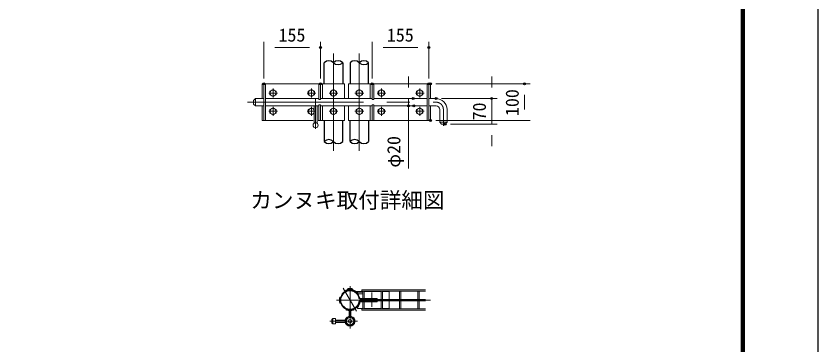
# Model space of a CAD drawing. Units: millimetres, scale not verified. Extents: x -6300 to 6300, y -4454 to 4456.
# Drawn here: x 1907 to 6300, y -21 to 1779 of the extents above; entities that cross this region are included whole.
import ezdxf
from ezdxf.enums import TextEntityAlignment as Align

# ---------------------------------------------------------------- set-up
doc = ezdxf.new("R2010")
doc.units = ezdxf.units.MM
doc.header["$LTSCALE"] = 20
doc.header["$PDMODE"] = 32
doc.header["$PDSIZE"] = 10
doc.linetypes.add('DASHED', pattern=[7.5, 6, -1.5])
doc.linetypes.add('USER1', pattern=[50.8, 31.75, -6.35, 6.35, -6.35])
for name, color, linetype, lineweight in [('0-0_D-STR3', 3, 'Continuous', 13), ('0-1_D-BMK', 2, 'USER1', 13), ('0-2_D-STR1', 1, 'Continuous', 25), ('0-6_D-STR-DIM', 7, 'Continuous', 13), ('0-8_Defpoints', 8, 'Continuous', 25), ('0-A_D-STR2', 7, 'Continuous', 13), ('0-B_D-TTL-TXT', 7, 'Continuous', 25), ('0-C_D-TTL', 7, 'Continuous', 25)]:
    doc.layers.add(name, color=color, linetype=linetype, lineweight=lineweight)
doc.styles.add('ＭＳ ゴシック', font='')
doc.styles.get('ＭＳ ゴシック').set_extended_font_data('MS Gothic')

msp = doc.modelspace()

# ---------------------------------------------------------------- linework, layer by layer
at = {"layer": '0-0_D-STR3'}
for p, q in [((3273.97, 1407.25), (3273.97, 1207.25)), ((3565.97, 1322.25), (3565.97, 1407.25)), ((3585.97, 1327.25), (3585.97, 1407.25)), ((3847.57, 1327.25), (3847.57, 1407.25)), ((3867.57, 1322.25), (3867.57, 1407.25)), ((4159.57, 1407.25), (4159.57, 1207.25)), ((3207.92, 1317.25), (3217.92, 1327.25)), ((3217.92, 1327.25), (3264.97, 1327.25)), ((3217.92, 1327.25), (3217.92, 1287.25)), ((3273.97, 1327.25), (3565.97, 1327.25)), ((3565.97, 1322.25), (3574.97, 1322.25)), ((3574.97, 1327.25), (3858.57, 1327.25)), ((3858.57, 1322.25), (3867.57, 1322.25)), ((3867.57, 1327.25), (4159.57, 1327.25)), ((4168.57, 1327.25), (4207.92, 1327.25)), ((3207.92, 1317.25), (3207.92, 1297.25)), ((3207.92, 1297.25), (3217.92, 1287.25)), ((3217.92, 1287.25), (3264.97, 1287.25)), ((3273.97, 1287.25), (3565.97, 1287.25)), ((3539.92, 1287.25), (3539.92, 1192.74)), ((3555.92, 1287.25), (3555.92, 1192.74)), ((3565.97, 1292.25), (3574.97, 1292.25)), ((3565.97, 1207.25), (3565.97, 1292.25)), ((3574.97, 1287.25), (3858.57, 1287.25)), ((3585.97, 1207.25), (3585.97, 1287.25)), ((3847.57, 1207.25), (3847.57, 1287.25)), ((3858.57, 1292.25), (3867.57, 1292.25)), ((3867.57, 1207.25), (3867.57, 1292.25)), ((3867.57, 1287.25), (4159.57, 1287.25)), ((4168.57, 1287.25), (4207.92, 1287.25)), ((4227.92, 1267.25), (4227.92, 1197.25)), ((4267.92, 1267.25), (4267.92, 1197.25)), ((4227.92, 1197.25), (4237.92, 1187.25)), ((4227.92, 1197.25), (4267.92, 1197.25)), ((4237.92, 1187.25), (4257.92, 1187.25)), ((4257.92, 1187.25), (4267.92, 1197.25)), ((3705.17, 269.54), (3705.58, 268.96)), ((3720.31, 282.63), (3752.27, 282.63)), ((3746.32, 288.1), (3726.26, 288.1)), ((3773.28, 270.72), (3807.35, 270.72)), ((3781, 267.42), (3801.72, 267.42)), ((3814.55, 270.72), (3907.35, 270.72)), ((3914.55, 270.72), (3940.56, 270.72)), ((3940.56, 270.72), (3950.56, 268.72)), ((3950.56, 229.22), (3950.56, 268.72)), ((3680.49, 226.11), (3678.55, 224.58)), ((3682.56, 224.21), (3678.64, 227.81)), ((3680.67, 240.26), (3685.42, 242.08)), ((3686.55, 224.72), (3682.64, 227.81)), ((3684.53, 239.19), (3689.28, 241.01)), ((3688.38, 238.12), (3684.53, 239.19)), ((3686.57, 225.81), (3685.87, 225.26)), ((3785.74, 257.76), (3801.72, 257.76)), ((3791.46, 233.72), (3884.55, 233.72)), ((3791.46, 229.72), (3884.55, 229.72)), ((3791.46, 219.72), (3884.55, 219.72)), ((3884.55, 229.72), (3884.55, 233.72)), ((3884.55, 215.72), (3884.55, 219.72)), ((3950.56, 180.72), (3950.56, 220.22)), ((3681.13, 207.63), (3685.99, 205.76)), ((3688.84, 209.77), (3684.98, 208.7)), ((3684.98, 208.7), (3689.87, 206.83)), ((3779.66, 178.72), (3807.35, 178.72)), ((3791.46, 215.72), (3884.55, 215.72)), ((3814.55, 178.72), (3907.35, 178.72)), ((3914.55, 178.72), (3940.56, 178.72)), ((3940.56, 178.72), (3950.56, 180.72)), ((3713.55, 171.48), (3715.14, 175.15)), ((3732.55, 165.02), (3732.55, 137.09)), ((3736.55, 165.02), (3736.55, 135.72)), ((3740.55, 165.02), (3740.55, 137.09)), ((3759.55, 171.48), (3757.97, 175.15)), ((3637.44, 118.6), (3642.44, 123.6)), ((3637.44, 98.6), (3637.44, 118.6)), ((3642.44, 93.6), (3637.44, 98.6)), ((3642.44, 93.6), (3642.44, 123.6)), ((3657.44, 123.6), (3642.44, 123.6)), ((3657.44, 93.6), (3642.44, 93.6)), ((3657.44, 93.6), (3657.44, 123.6)), ((3710.2, 114.6), (3657.44, 114.6)), ((3710.26, 102.6), (3657.44, 102.6)), ((3717.44, 114.6), (3714.32, 114.6)), ((3717.44, 102.6), (3714.38, 102.6))]:
    msp.add_line(p, q, dxfattribs=at)
at = {"layer": '0-0_D-STR3', "linetype": 'DASHED'}
for p, q in [((3841.55, 233.72), (3841.55, 229.72)), ((3841.55, 219.72), (3841.55, 215.72)), ((3871.55, 229.72), (3871.55, 233.72)), ((3871.55, 215.72), (3871.55, 219.72)), ((3758.19, 175.25), (3756.59, 178.91)), ((3768.58, 181.25), (3766.21, 184.47))]:
    msp.add_line(p, q, dxfattribs=at)
at = {"layer": '0-0_D-STR3'}
for points in [[(3705.97, 1327.25), (3705.97, 1407.25), (3255.97, 1407.25), (3255.97, 1327.25)], [(3574.97, 1322.25), (3574.97, 1407.25), (3264.97, 1407.25), (3264.97, 1207.25), (3534.5, 1207.25)], [(3727.57, 1327.25), (3727.57, 1407.25), (4177.57, 1407.25), (4177.57, 1327.25)], [(3858.57, 1322.25), (3858.57, 1407.25), (4168.57, 1407.25), (4168.57, 1207.25), (3858.57, 1207.25), (3858.57, 1292.25)], [(3255.97, 1287.25), (3255.97, 1207.25), (3534.5, 1207.25)], [(3539.92, 1268.25), (3524.97, 1276.88), (3507.97, 1267.06), (3507.97, 1247.43), (3524.97, 1237.62), (3539.92, 1246.24)], [(3561.33, 1207.25), (3574.97, 1207.25), (3574.97, 1292.25)], [(3561.33, 1207.25), (3705.97, 1207.25), (3705.97, 1287.25)], [(4177.57, 1287.25), (4177.57, 1207.25), (3727.57, 1207.25), (3727.57, 1287.25)]]:
    msp.add_lwpolyline(points, dxfattribs=at)
for points in [[(3297.97, 1367.06), (3297.97, 1347.43), (3314.97, 1337.62), (3331.97, 1347.43), (3331.97, 1367.06), (3314.97, 1376.88)], [(3507.97, 1367.06), (3507.97, 1347.43), (3524.97, 1337.62), (3541.97, 1347.43), (3541.97, 1367.06), (3524.97, 1376.88)], [(3628.97, 1367.06), (3628.97, 1347.43), (3645.97, 1337.62), (3662.97, 1347.43), (3662.97, 1367.06), (3645.97, 1376.88)], [(3770.57, 1367.06), (3770.57, 1347.43), (3787.57, 1337.62), (3804.57, 1347.43), (3804.57, 1367.06), (3787.57, 1376.88)], [(3891.57, 1367.06), (3891.57, 1347.43), (3908.57, 1337.62), (3925.57, 1347.43), (3925.57, 1367.06), (3908.57, 1376.88)], [(4101.57, 1367.06), (4101.57, 1347.43), (4118.57, 1337.62), (4135.57, 1347.43), (4135.57, 1367.06), (4118.57, 1376.88)], [(3297.97, 1267.06), (3297.97, 1247.43), (3314.97, 1237.62), (3331.97, 1247.43), (3331.97, 1267.06), (3314.97, 1276.88)], [(3628.97, 1267.06), (3628.97, 1247.43), (3645.97, 1237.62), (3662.97, 1247.43), (3662.97, 1267.06), (3645.97, 1276.88)], [(3770.57, 1267.06), (3770.57, 1247.43), (3787.57, 1237.62), (3804.57, 1247.43), (3804.57, 1267.06), (3787.57, 1276.88)], [(3891.57, 1267.06), (3891.57, 1247.43), (3908.57, 1237.62), (3925.57, 1247.43), (3925.57, 1267.06), (3908.57, 1276.88)], [(4101.57, 1267.06), (4101.57, 1247.43), (4118.57, 1237.62), (4135.57, 1247.43), (4135.57, 1267.06), (4118.57, 1276.88)]]:
    msp.add_lwpolyline(points, close=True, dxfattribs=at)
for centre, radius in [((3314.97, 1357.25), 16.5), ((3524.97, 1357.25), 16.5), ((3645.97, 1357.25), 16.5), ((3787.57, 1357.25), 16.5), ((3908.57, 1357.25), 16.5), ((4118.57, 1357.25), 16.5), ((3314.97, 1257.25), 16.5), ((3645.97, 1257.25), 16.5), ((3787.57, 1257.25), 16.5), ((3908.57, 1257.25), 16.5), ((4118.57, 1257.25), 16.5), ((3547.92, 1181.25), 14), ((3736.55, 108.72), 20), ((3736.55, 108.72), 10)]:
    msp.add_circle(centre, radius, dxfattribs=at)
for centre, radius, start, end in [((4207.92, 1267.25), 60, 0, 90), ((4207.92, 1267.25), 20, 0, 90), ((3524.97, 1257.25), 16.5, 25.09194, 334.90806), ((3736.55, 224.72), 54, 11.32819, 161.24976), ((3736.55, 224.72), 50, 11.32819, 160.98658), ((3736.55, 220.52), 58.2, 43.84128, 122.62711), ((3717.31, 275.45), 4, 109.30473, 204.99881), ((3736.55, 220.52), 62.2, 52.00669, 109.30469), ((3726.26, 282.13), 5.97, 89.99976, 175.25334), ((3746.32, 282.13), 5.97, 4.74617, 89.99976), ((3781, 277.42), 10, 232.00687, 269.99976), ((3801.72, 262.59), 4.83, 269.99976, 89.99976), ((3736.55, 224.72), 58, 180.13768, 197.14214), ((3736.55, 224.72), 58, 164.46009, 176.9436), ((3736.55, 224.72), 54, 180.5463, 197.26221), ((3736.55, 224.72), 54, 164.46009, 176.72187), ((3736.55, 224.72), 50, 180, 197.39858), ((3736.55, 224.72), 50, 164.46009, 178.75202), ((3785.74, 267.76), 10, 223.84172, 269.99976), ((3791.46, 235.72), 6, 191.32819, 270), ((3791.46, 213.72), 6, 90, 168.67181), ((3791.46, 235.72), 2, 191.32819, 270), ((3736.55, 224.72), 54, 200.55357, 348.67181), ((3736.55, 224.72), 50, 200.97103, 348.67181), ((3779.67, 181.72), 3, 138.013, 269.99976), ((3736.55, 220.52), 55, 318.01221, 354.98991), ((3791.46, 213.72), 2, 90, 168.67181), ((3736.55, 108.72), 27, 101.94054, 78.05946), ((3736.55, 224.72), 58, 246.63721, 264.26083), ((3730.55, 165.02), 2, 0, 84.26083), ((3730.55, 137.09), 2, 281.94054, 0), ((3730.55, 165.02), 6, 0, 84.26083), ((3730.55, 137.09), 6, 281.94054, 0), ((3742.55, 165.02), 6, 95.73917, 180), ((3742.55, 137.09), 6, 180, 258.05946), ((3742.55, 165.02), 2, 95.73917, 180), ((3742.55, 137.09), 2, 180, 258.05946), ((3736.55, 224.72), 58, 275.73917, 293.36279), ((3736.55, 108.72), 23, 101.94054, 78.05946)]:
    msp.add_arc(centre, radius, start, end, dxfattribs=at)
at = {"layer": '0-1_D-BMK'}
for p, q in [((3645.97, 1040.65), (3645.97, 1574.37)), ((3787.57, 1040.65), (3787.57, 1574.37)), ((3314.97, 1333.25), (3314.97, 1381.25)), ((3524.97, 1333.25), (3524.97, 1381.25)), ((3787.57, 1333.25), (3787.57, 1381.25)), ((3908.57, 1333.25), (3908.57, 1381.25)), ((4118.57, 1333.25), (4118.57, 1381.25)), ((3338.97, 1357.25), (3290.97, 1357.25)), ((3548.97, 1357.25), (3500.97, 1357.25)), ((3547.92, 1326.85), (3547.92, 1161.39)), ((3669.97, 1357.25), (3621.97, 1357.25)), ((3811.57, 1357.25), (3763.57, 1357.25)), ((3932.57, 1357.25), (3884.57, 1357.25)), ((4142.57, 1357.25), (4094.57, 1357.25)), ((3175.71, 1307.25), (4207.92, 1307.25)), ((3314.97, 1233.25), (3314.97, 1281.25)), ((3524.97, 1233.25), (3524.97, 1281.25)), ((3908.57, 1233.25), (3908.57, 1281.25)), ((4118.57, 1233.25), (4118.57, 1281.25)), ((3338.97, 1257.25), (3290.97, 1257.25)), ((3548.97, 1257.25), (3500.97, 1257.25)), ((3669.97, 1257.25), (3621.97, 1257.25)), ((3811.57, 1257.25), (3763.57, 1257.25)), ((3932.57, 1257.25), (3884.57, 1257.25)), ((4142.57, 1257.25), (4094.57, 1257.25)), ((4247.92, 1267.25), (4247.92, 1178.07)), ((3699.5, 288.89), (3772.03, 163.27)), ((3736.55, 300.46), (3736.55, 68.03)), ((3856.55, 266.39), (3856.55, 187.1)), ((3662.38, 224.72), (4176.78, 224.72)), ((3626.18, 108.72), (3777.24, 108.72))]:
    msp.add_line(p, q, dxfattribs=at)
msp.add_arc((4207.92, 1267.25), 40, 0, 90, dxfattribs=at)
at = {"layer": '0-2_D-STR1'}
for p, q in [((3595.17, 1407.25), (3595.17, 1523.25)), ((3696.77, 1523.25), (3696.77, 1407.25)), ((3736.77, 1523.25), (3736.77, 1407.25)), ((3838.37, 1407.25), (3838.37, 1523.25)), ((3595.17, 1207.25), (3595.17, 1091.78)), ((3696.77, 1091.78), (3696.77, 1207.25)), ((3736.77, 1091.78), (3736.77, 1207.25)), ((3838.37, 1207.25), (3838.37, 1091.78))]:
    msp.add_line(p, q, dxfattribs=at)
at = {"layer": '0-6_D-STR-DIM'}
for p, q in [((3264.97, 1437.25), (3264.97, 1636.82)), ((3574.97, 1437.25), (3574.97, 1636.82)), ((3858.57, 1437.25), (3858.57, 1636.82)), ((4168.57, 1437.25), (4168.57, 1636.82)), ((3324.97, 1606.82), (3514.97, 1606.82)), ((3918.57, 1606.82), (4108.57, 1606.82)), ((4056.38, 1387.25), (4056.38, 1447.25)), ((4207.57, 1407.25), (4722.71, 1407.25)), ((4512.71, 1387.25), (4512.71, 1447.25)), ((4052.86, 1327.25), (4026.38, 1327.25)), ((4056.38, 1327.25), (4056.38, 1287.25)), ((4056.38, 1327.25), (4056.38, 1287.25)), ((4237.92, 1327.25), (4542.71, 1327.25)), ((4512.71, 1187.25), (4512.71, 1327.25)), ((4692.71, 1267.25), (4692.71, 1347.25)), ((4056.78, 1287.25), (4026.38, 1287.25)), ((4056.38, 945.02), (4056.38, 1287.25)), ((4056.38, 1227.25), (4056.38, 1167.25)), ((4207.57, 1207.25), (4722.71, 1207.25)), ((4287.92, 1187.25), (4542.71, 1187.25)), ((4512.71, 1127.25), (4512.71, 1067.25))]:
    msp.add_line(p, q, dxfattribs=at)
at = {"layer": '0-6_D-STR-DIM', "lineweight": 25}
for centre, start, end in [((3620.57, 1497.68), 45.18146, 134.81854), ((3671.37, 1497.68), 45.18146, 134.81854), ((3671.37, 1548.81), 225.18146, 314.81854), ((3762.17, 1497.68), 45.18146, 134.81854), ((3812.97, 1497.68), 45.18146, 134.81854), ((3812.97, 1548.81), 225.18146, 314.81854), ((3620.57, 1066.22), 45.18146, 134.81854), ((3762.17, 1066.22), 45.18146, 134.81854), ((3620.57, 1117.34), 225.18146, 314.81854), ((3671.37, 1117.34), 225.18146, 314.81854), ((3762.17, 1117.34), 225.18146, 314.81854), ((3812.97, 1117.34), 225.18146, 314.81854)]:
    msp.add_arc(centre, 36.03, start, end, dxfattribs=at)
at = {"layer": '0-8_Defpoints'}
for p in [(3574.97, 1606.82), (4168.57, 1606.82), (3264.97, 1407.25), (3574.97, 1407.25), (3858.57, 1407.25), (4168.57, 1407.25), (4177.57, 1407.25), (4692.71, 1407.25), (4082.86, 1327.25), (4207.92, 1327.25), (4512.71, 1327.25), (4056.38, 1287.25), (4086.78, 1287.25), (4177.57, 1207.25), (4257.92, 1187.25)]:
    msp.add_point(p, dxfattribs=at)
at = {"layer": '0-A_D-STR2'}
for p, q in [((4149.5, 279.94), (3800.75, 279.94)), ((3800.75, 279.94), (3800.75, 272.74)), ((4149.5, 272.74), (3800.75, 272.74)), ((3807.35, 233.72), (3807.35, 272.74)), ((3814.55, 233.72), (3814.55, 272.74)), ((3907.35, 228.32), (3907.35, 272.74)), ((3914.55, 228.32), (3914.55, 272.74)), ((4007.35, 228.32), (4007.35, 272.74)), ((4014.55, 228.32), (4014.55, 272.74)), ((4107.35, 228.32), (4107.35, 272.74)), ((4114.55, 228.32), (4114.55, 272.74)), ((3800.75, 228.32), (3800.75, 221.12)), ((4149.5, 221.12), (3800.75, 221.12)), ((3907.35, 176.71), (3907.35, 221.12)), ((3914.55, 176.71), (3914.55, 221.12)), ((4007.35, 176.71), (4007.35, 221.12)), ((4014.55, 176.71), (4014.55, 221.12)), ((4107.35, 176.71), (4107.35, 221.12)), ((4114.55, 176.71), (4114.55, 221.12)), ((4149.5, 176.71), (3800.75, 176.71)), ((3800.75, 176.71), (3800.75, 169.51)), ((3807.35, 176.71), (3807.35, 215.72)), ((3814.55, 176.71), (3814.55, 215.72)), ((4149.5, 169.51), (3800.75, 169.51))]:
    msp.add_line(p, q, dxfattribs=at)
msp.add_lwpolyline([(4149.5, 228.32), (3800.75, 228.32), (3800.75, 221.12)], dxfattribs=at)
at = {"layer": '0-C_D-TTL', "color": 2}
msp.add_lwpolyline([(-6299.73, 4455.78), (6300.27, 4455.78), (6300.27, -4454.22), (-6299.73, -4454.22)], close=True, dxfattribs=at)
at = {"layer": '0-C_D-TTL'}
for points in [[(-5894.73, 4125.78), (5895.27, 4125.78), (5895.27, -4124.22), (-5894.73, -4124.22)], [(-5890.98, 4122.03), (5891.52, 4122.03), (5891.52, -4120.47), (-5890.98, -4120.47)], [(-5887.23, 4118.28), (5887.77, 4118.28), (5887.77, -4116.72), (-5887.23, -4116.72)], [(-5883.48, 4114.53), (5884.02, 4114.53), (5884.02, -4112.97), (-5883.48, -4112.97)], [(-5879.73, 4110.78), (5880.27, 4110.78), (5880.27, -4109.22), (-5879.73, -4109.22)]]:
    msp.add_lwpolyline(points, close=True, dxfattribs=at)

# ---------------------------------------------------------------- texts
at = {"layer": '0-6_D-STR-DIM', "style": 'ＭＳ ゴシック'}
for p in [(3344.97, 1616.94), (3938.57, 1616.94)]:
    msp.add_text('155', height=72.14, dxfattribs=at).set_placement(p, align=Align.BOTTOM_LEFT)
for s, p in [('100', (4682.59, 1231.27)), ('70', (4502.59, 1207.37)), ('φ20', (4034.09, 949.19))]:
    msp.add_text(s, height=72.14, rotation=90, dxfattribs=at).set_placement(p, align=Align.BOTTOM_LEFT)
at = {"layer": '0-B_D-TTL-TXT', "style": 'ＭＳ ゴシック'}
msp.add_text('カンヌキ取付詳細図', height=86.66, dxfattribs=at).set_placement((3190.48, 701.66), align=Align.BOTTOM_LEFT)

doc.saveas('drawing.dxf')
